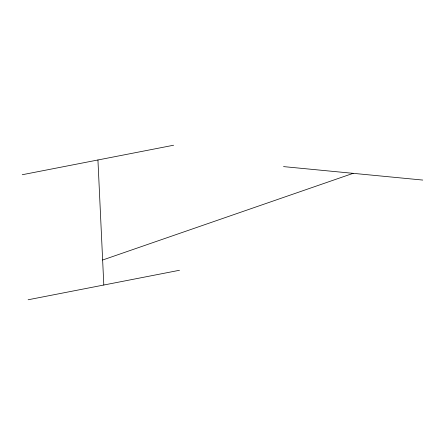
<?xml version="1.0" encoding="UTF-8"?>
<svg xmlns="http://www.w3.org/2000/svg" width="445" height="445" viewBox="0 0 445 445"><rect width="100%" height="100%" fill="white"/><g stroke="black" fill="none" stroke-linecap="round" stroke-linejoin="round"><path stroke-width="0.67" d="M102.634 260.014L353.141 173.333M22.25 174.729L173.611 145.231M28.13 299.769L179.491 270.271M283.532 166.608L422.75 180.064M97.933 159.978L103.813 285.022"/></g></svg>
